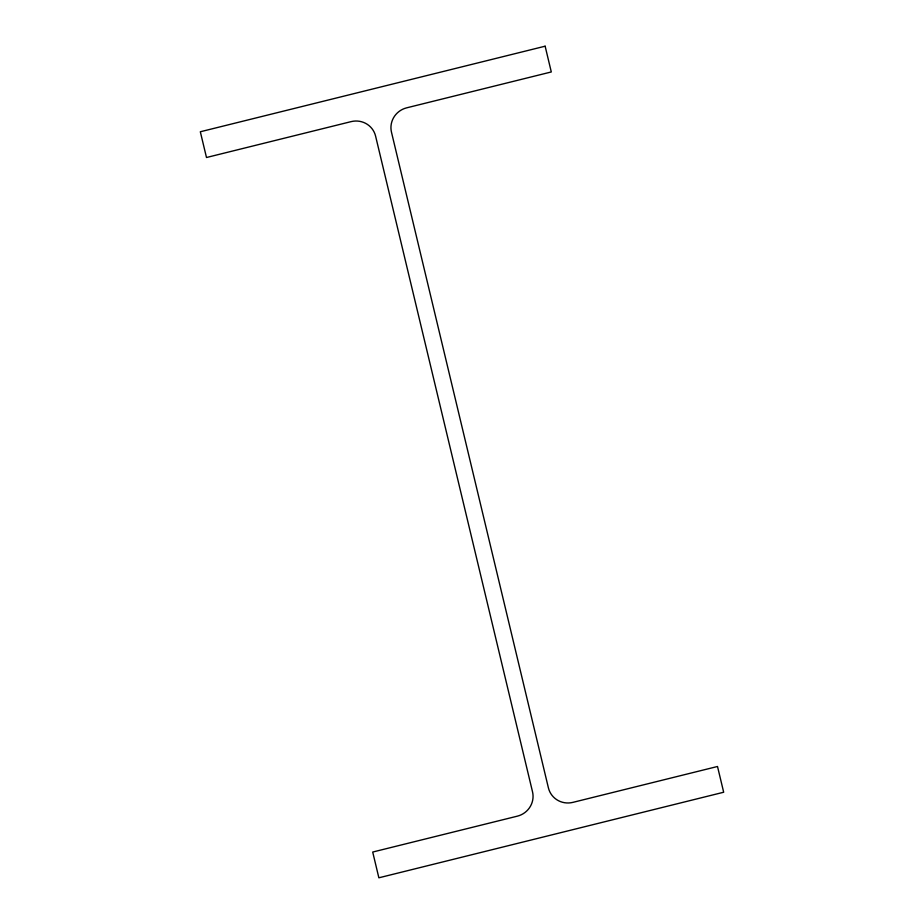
<?xml version="1.0" encoding="UTF-8"?>
<svg xmlns="http://www.w3.org/2000/svg" width="924" height="924" viewBox="0 0 924 924"><rect width="100%" height="100%" fill="white"/><g stroke="black" fill="none" stroke-linecap="round" stroke-linejoin="round"><path stroke-width="1.39" d="M545.137 46.2L200.323 131.762L206.491 157.507L351.097 121.633A20.467 19.947 -23.2 0 1 375.594 136.117L532.524 791.822A20.467 19.947 -23.2 0 1 517.313 816.169L372.707 852.044L378.863 877.8L723.677 792.238L717.509 766.493L572.903 802.367A20.467 19.947 -23.2 0 1 548.406 787.883L391.476 132.178A20.467 19.947 -23.2 0 1 406.687 107.831L551.293 71.957L545.137 46.2"/></g></svg>
